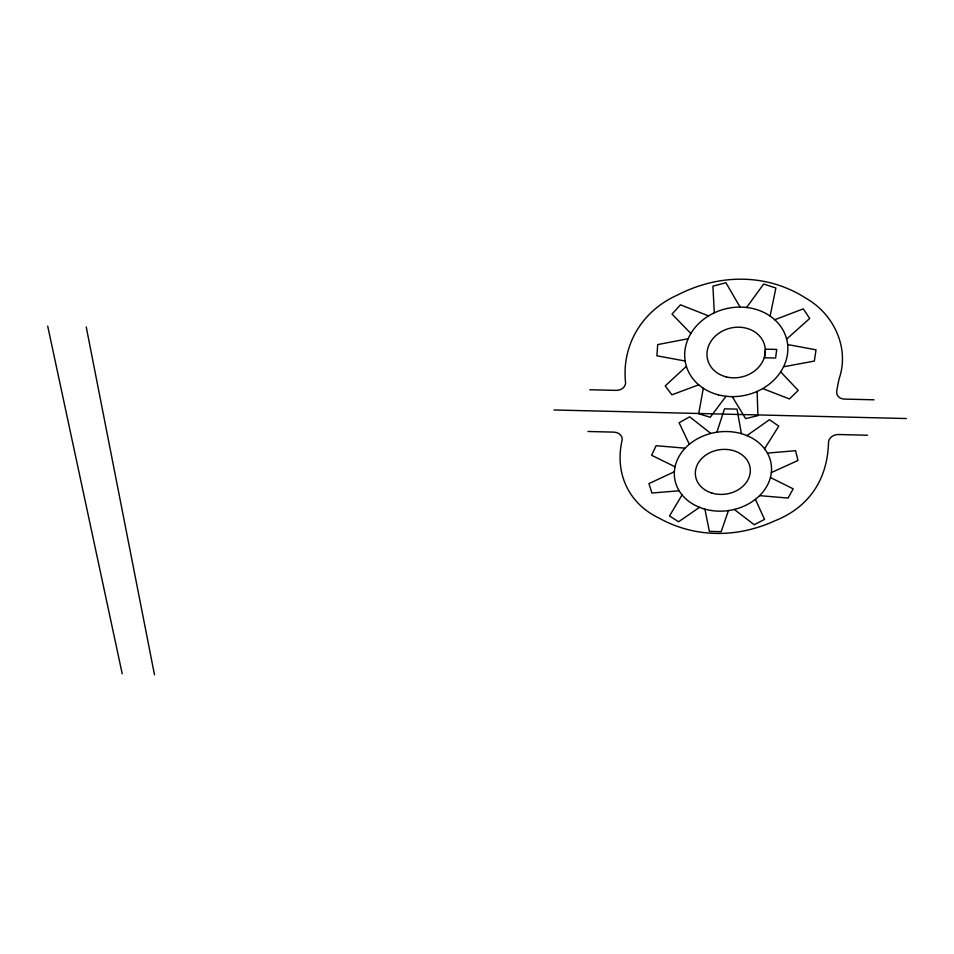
<?xml version="1.0" encoding="UTF-8"?>
<svg xmlns="http://www.w3.org/2000/svg" width="954" height="954" viewBox="0 0 954 954"><rect width="100%" height="100%" fill="white"/><g stroke="black" fill="none" stroke-linecap="round" stroke-linejoin="round"><path stroke-width="1.43" d="M703.301 388.254L698.698 413.714L710.229 417.268L726.03 396.28M770.105 316.072L775.888 288.013L763.677 284.053L746.577 307.486M716.883 432.21L724.515 408.825L737.048 409.123L741.377 433.665M728.451 510.569L721.152 531.688L709.371 531.366L704.899 509.15M682.086 494.911L669.505 515.947L678.568 521.79L699.532 507.337M764.559 448.785L778.762 426.128L769.484 419.7L746.922 435.608M686.379 366.336L665.188 385.917L671.89 394.825L698.698 384.796M786.633 339.087L809.696 318.469L803.292 308.857L774.755 319.757M674.383 471.729L648.923 483.618L651.928 493.027L679.165 490.785M771.345 472.576L797.961 460.484L795.588 450.705L767.386 453.09M688.156 338.73L657.711 344.585L656.889 355.806L685.139 361.006M783.568 366.789L814.334 361.065L816.016 349.832L787.634 344.549M589.787 389.757L616.308 390.377A8.884 7.644 -3.9 0 0 625.609 382.9C621.316 345.241 642.245 310.67 677.376 295.096A123.734 104.093 -11.8 0 1 704.839 284.232C729.893 277.089 757.13 277.34 781.708 286.272A122.1 102.96 -11.4 0 1 806.082 298.34C833.879 314.116 849.752 348.031 839.15 378.69C838.22 382.864 837.374 387.05 836.718 391.283A9.194 7.501 -16.9 0 0 844.421 399.094L873.983 399.798M553.976 409.981L906.3 418.532M867.556 435.239L838.506 434.511A8.944 7.167 -14.5 0 0 828.537 441.595C827.869 477.835 810.351 506.824 774.648 520.908A118.749 97.952 -9.2 0 1 750.285 529.458C727.938 535.122 704.076 534.848 682.038 527.932A120.49 99.288 -9.7 0 1 659.25 518.201C627.708 503.259 614.531 472.075 622.223 439.675A8.646 7.238 -2.6 0 0 613.994 432.138L588.01 431.482M685.175 448.165L656.114 445.709L651.606 455.285L675.062 466.792M759.611 495.639L788.076 498.06L793.179 488.842L770.427 477.513M762.723 388.576L789.495 398.951L798.188 390.377L780.658 371.893M708.572 315.905L680.488 304.815L672.033 314.093L690.851 333.483M734.294 509.448L754.197 524.712L764.548 519.393L755.413 499.336M710.825 433.45L689.694 416.815L679.093 422.741L689.325 444.29M732.255 396.649L745.623 418.627L757.917 415.646L757.118 391.438M740.077 307.105L725.922 282.73L712.924 286.164L714.296 312.829M47.7 326.089L122.219 673.798M86.23 326.948L154.5 674.848M765.502 349.176L764.428 357.762L775.602 358.012L776.723 349.426L765.502 349.176M703.098 508.613A48.785 39.603 -8.3 0 0 771.285 464.884A48.785 39.603 -8.3 0 0 694.417 440.557A48.785 39.603 -8.3 0 0 703.098 508.613M711.827 493.039A27.594 22.395 -8.3 0 0 750.154 468.044A27.594 22.395 -8.3 0 0 706.509 454.605A27.594 22.395 -8.3 0 0 711.827 493.039M718.338 394.849A51.969 44.337 -13.3 0 0 787.133 341.246A51.969 44.337 -13.3 0 0 703.348 319.518A51.969 44.337 -13.3 0 0 718.338 394.849M726.244 376.89A29.395 25.078 -13.3 0 0 764.869 346.302A29.395 25.078 -13.3 0 0 717.325 334.377A29.395 25.078 -13.3 0 0 726.244 376.89"/></g></svg>
